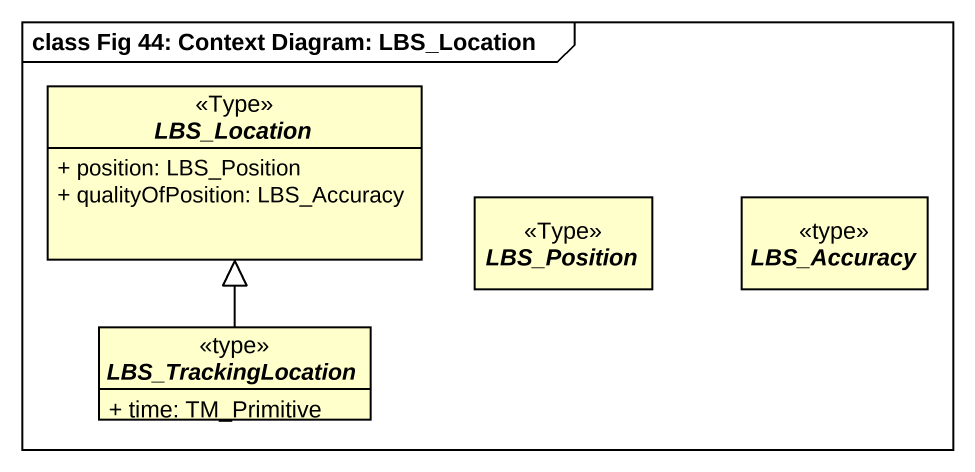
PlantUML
@startuml
mainframe class Fig 44: Context Diagram: LBS_Location
hide circle
hide empty members
skinparam classAttributeIconSize 0
abstract class LBS_Location <<Type>> {
  + position: LBS_Position
  + qualityOfPosition: LBS_Accuracy
}
abstract class LBS_Position <<Type>>
abstract class LBS_Accuracy <<type>>
abstract class LBS_TrackingLocation <<type>> {
  + time: TM_Primitive
}
LBS_TrackingLocation -up-|> LBS_Location
@enduml
